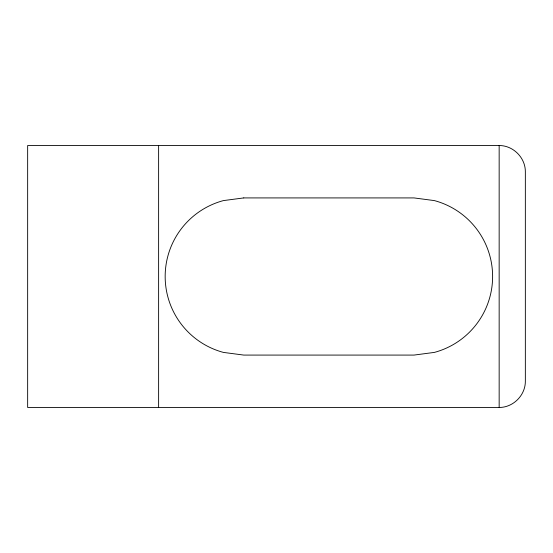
<?xml version="1.0" encoding="UTF-8"?>
<svg xmlns="http://www.w3.org/2000/svg" width="553" height="553" viewBox="0 0 553 553"><rect width="100%" height="100%" fill="white"/><g stroke="black" fill="none" stroke-linecap="round" stroke-linejoin="round"><path stroke-width="0.83" d="M499.159 407.471C513.177 407.561 525.44 395.298 525.35 381.28L525.35 171.72C525.44 157.702 513.177 145.439 499.159 145.529L27.65 145.529L27.65 407.471L499.159 407.471L499.159 145.529M158.621 145.529L158.621 407.471M243.755 197.919L223.419 200.594A78.581 78.581 0 0 0 223.419 352.406L243.755 355.081L414.024 355.081L434.361 352.406A78.581 78.581 0 0 0 434.361 200.594L414.024 197.919L243.755 197.919"/></g></svg>
